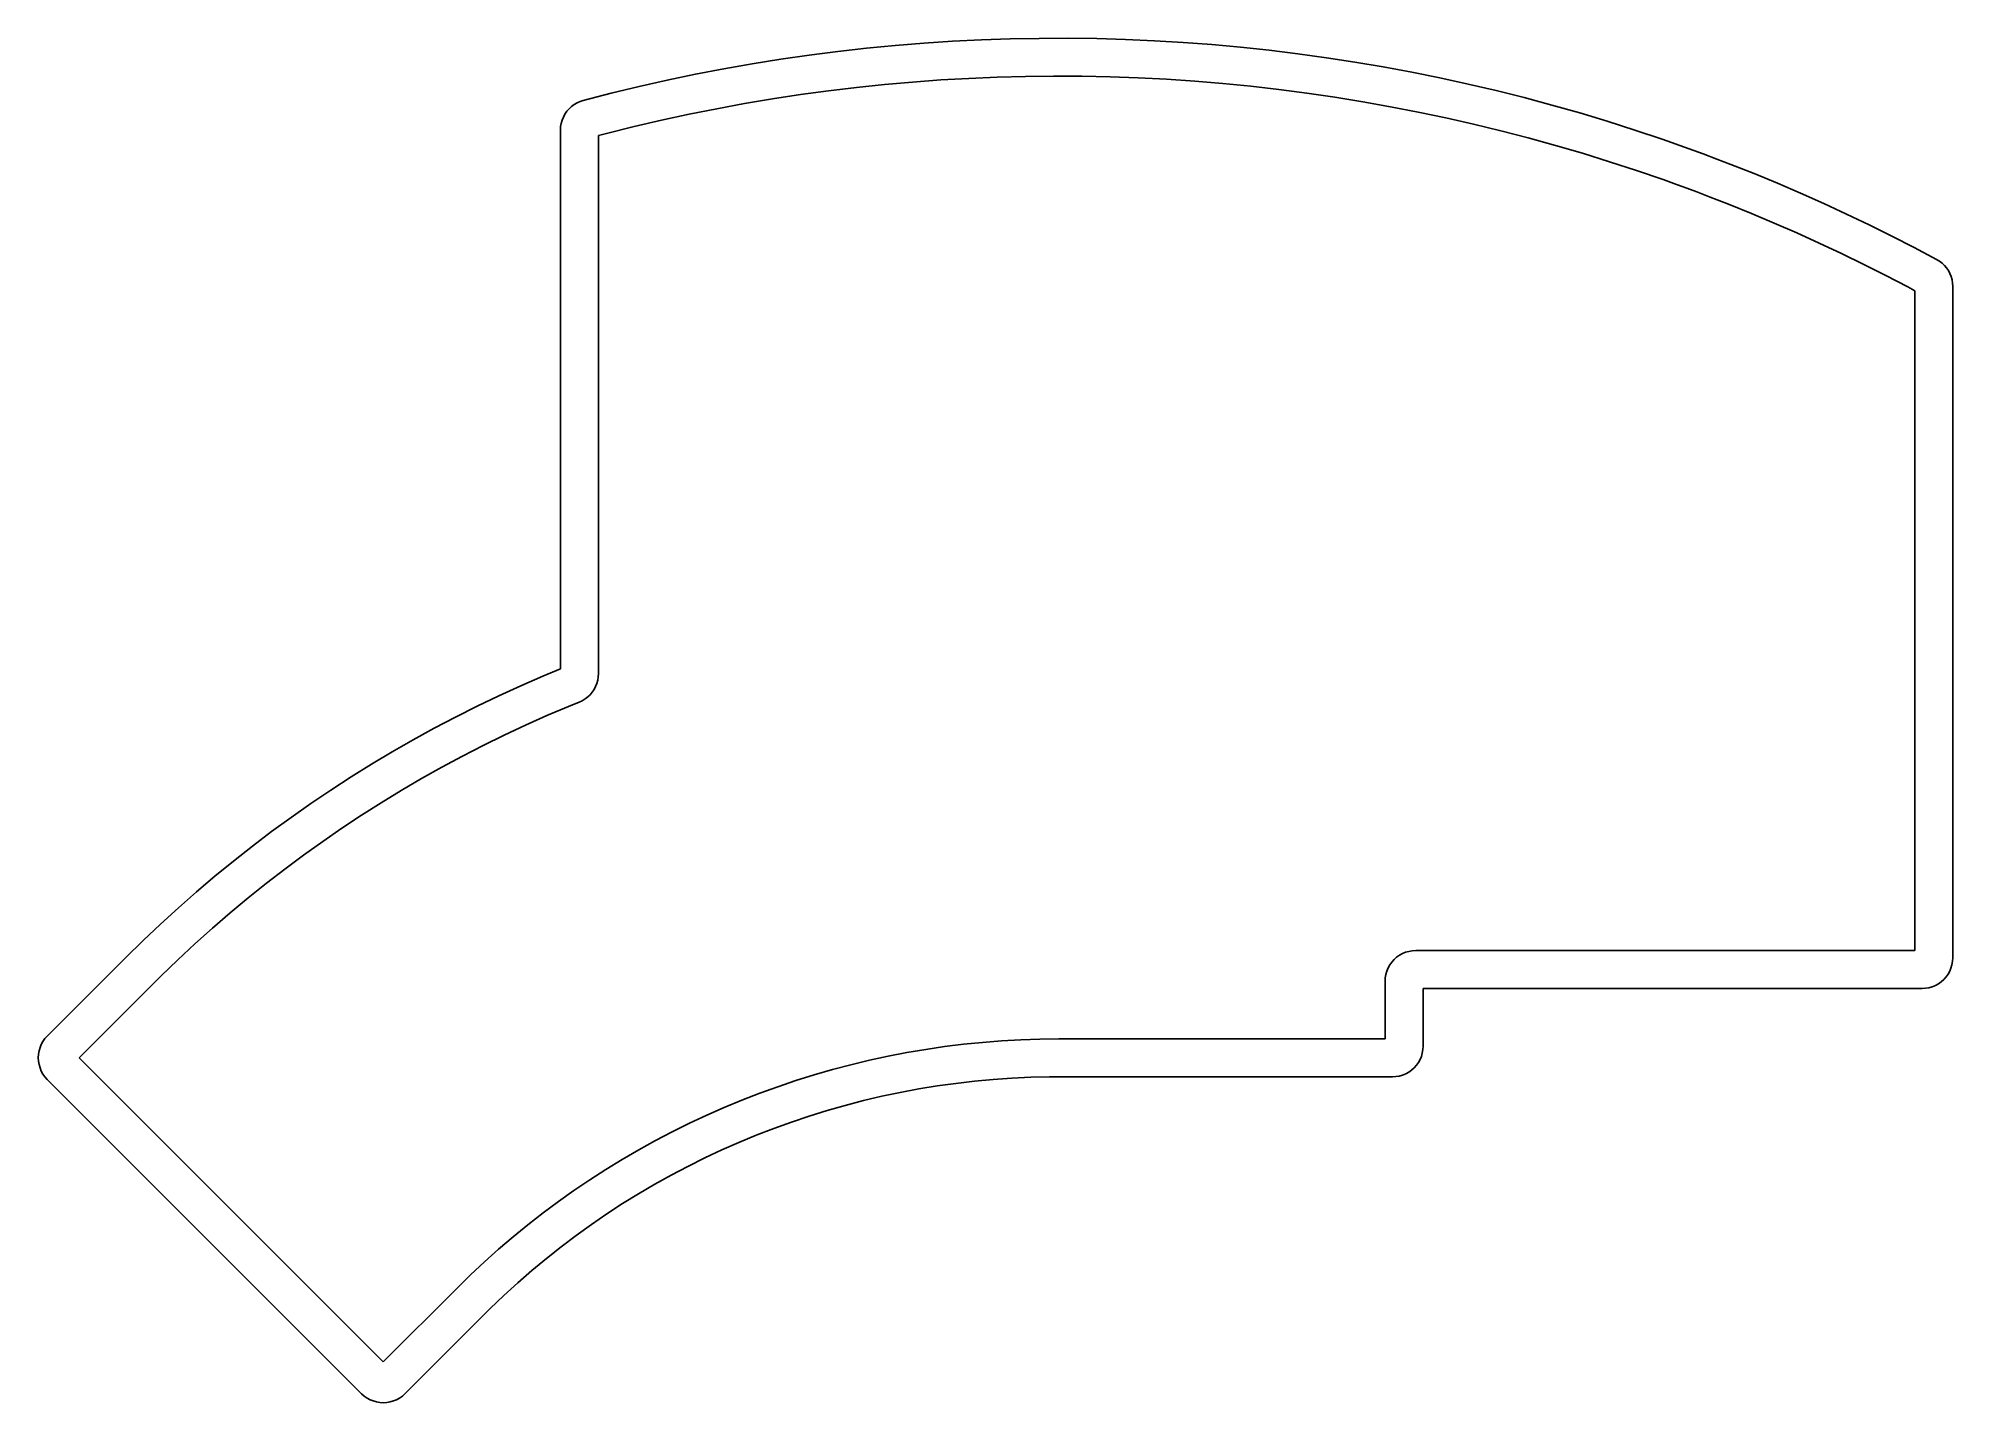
# Model space of a CAD drawing. Extents: x -77 to 88, y -55 to 62.
import ezdxf

# ---------------------------------------------------------------- set-up
doc = ezdxf.new("R2010")
doc.units = 0
doc.layers.add('BLACK', color=7, linetype='CONTINUOUS')

msp = doc.modelspace()

# ---------------------------------------------------------------- linework, layer by layer
at = {"layer": 'BLACK', "linetype": 'CONTINUOUS'}
for p, q in [((-10.471851, 60.391148), (-8.021719, 60.705091)), ((-8.021719, 60.705091), (-5.566998, 60.98087)), ((-5.566998, 60.98087), (-3.108283, 61.218415)), ((-3.108283, 61.218415), (-0.646169, 61.417671)), ((-0.646169, 61.417671), (1.818747, 61.578588)), ((1.818747, 61.578588), (4.285869, 61.701129)), ((4.285869, 61.701129), (6.7546, 61.785262)), ((6.7546, 61.785262), (9.22434, 61.830968)), ((9.22434, 61.830968), (11.694493, 61.838236)), ((11.694493, 61.838236), (14.16446, 61.807063)), ((14.16446, 61.807063), (16.633643, 61.737458)), ((16.633643, 61.737458), (19.101443, 61.629438)), ((19.101443, 61.629438), (21.567264, 61.483027)), ((21.567264, 61.483027), (24.030508, 61.298263)), ((24.030508, 61.298263), (26.490578, 61.075189)), ((26.490578, 61.075189), (28.946879, 60.81386)), ((28.946879, 60.81386), (31.398816, 60.514339)), ((-20.214645, 58.755374), (-17.788788, 59.221128)), ((-17.788788, 59.221128), (-15.355977, 59.649076)), ((-15.355977, 59.649076), (-12.916801, 60.039114)), ((-12.916801, 60.039114), (-10.471851, 60.391148)), ((31.398816, 60.514339), (33.845795, 60.176699)), ((33.845795, 60.176699), (36.287224, 59.801021)), ((36.287224, 59.801021), (38.722511, 59.387396)), ((38.722511, 59.387396), (41.151066, 58.935924)), ((-27.444625, 57.132447), (-25.043148, 57.710907)), ((-25.043148, 57.710907), (-22.63296, 58.251926)), ((-22.63296, 58.251926), (-20.214645, 58.755374)), ((-6.432578, 57.622745), (-8.834937, 57.333904)), ((-4.026016, 57.874167), (-6.432578, 57.622745)), ((-1.615832, 58.088109), (-4.026016, 57.874167)), ((0.797389, 58.264519), (-1.615832, 58.088109)), ((3.213063, 58.403355), (0.797389, 58.264519)), ((5.630605, 58.504582), (3.213063, 58.403355)), ((8.04943, 58.568176), (5.630605, 58.504582)), ((10.468951, 58.594122), (8.04943, 58.568176)), ((12.888583, 58.582414), (10.468951, 58.594122)), ((15.30774, 58.533054), (12.888583, 58.582414)), ((17.725835, 58.446054), (15.30774, 58.533054)), ((20.142285, 58.321436), (17.725835, 58.446054)), ((22.556502, 58.159229), (20.142285, 58.321436)), ((24.967903, 57.959473), (22.556502, 58.159229)), ((27.375903, 57.722216), (24.967903, 57.959473)), ((29.77992, 57.447516), (27.375903, 57.722216)), ((32.179371, 57.13544), (29.77992, 57.447516)), ((41.151066, 58.935924), (43.572302, 58.446715)), ((43.572302, 58.446715), (45.985632, 57.919888)), ((45.985632, 57.919888), (48.390471, 57.355569)), ((-31.243578, 55.579888), (-31.05669, 55.797246)), ((-31.05669, 55.797246), (-30.847215, 55.992929)), ((-30.847215, 55.992929), (-30.617652, 56.164604)), ((-30.617652, 56.164604), (-30.370739, 56.310225)), ((-30.370739, 56.310225), (-30.10942, 56.428054)), ((-30.10942, 56.428054), (-29.836839, 56.516676)), ((-29.836839, 56.516676), (-29.83681, 56.516686)), ((-29.83681, 56.516686), (-29.83681, 56.516687)), ((-29.83681, 56.516687), (-29.836806, 56.516687)), ((-29.836806, 56.516687), (-27.444625, 57.132447)), ((-18.390715, 55.805881), (-20.763352, 55.331174)), ((-16.010977, 56.24361), (-18.390715, 55.805881)), ((-13.624716, 56.644253), (-16.010977, 56.24361)), ((-11.23251, 57.007714), (-13.624716, 56.644253)), ((-8.834937, 57.333904), (-11.23251, 57.007714)), ((34.573674, 56.786062), (32.179371, 57.13544)), ((36.962252, 56.399467), (34.573674, 56.786062)), ((39.344524, 55.97575), (36.962252, 56.399467)), ((41.719913, 55.515012), (39.344524, 55.97575)), ((48.390471, 57.355569), (50.786237, 56.753895)), ((50.786237, 56.753895), (53.172351, 56.115013)), ((53.172351, 56.115013), (55.548233, 55.439077)), ((-31.787691, 53.979724), (-31.772039, 54.265952)), ((-31.772039, 54.265952), (-31.72527, 54.548767)), ((-31.72527, 54.548767), (-31.647942, 54.824795)), ((-31.647942, 54.824795), (-31.540978, 55.090747)), ((-31.540978, 55.090747), (-31.405652, 55.343449)), ((-31.405652, 55.343449), (-31.243578, 55.579888)), ((-25.485031, 54.27129), (-27.832929, 53.68637)), ((-23.128315, 54.819602), (-25.485031, 54.27129)), ((-20.763352, 55.331174), (-23.128315, 54.819602)), ((44.087846, 55.017365), (41.719913, 55.515012)), ((46.447747, 54.48293), (44.087846, 55.017365)), ((48.799047, 53.911836), (46.447747, 54.48293)), ((55.548233, 55.439077), (57.91331, 54.726251)), ((57.91331, 54.726251), (60.267007, 53.976706)), ((-31.787691, 53.979722), (-31.787691, 53.979724)), ((-31.787691, 7.802316), (-31.787691, 53.979722)), ((-27.832929, 53.68637), (-28.537691, 53.499105)), ((-28.537691, 53.499105), (-28.537691, 7.384762)), ((51.141174, 53.304222), (48.799047, 53.911836)), ((53.473563, 52.660234), (51.141174, 53.304222)), ((55.795647, 51.980029), (53.473563, 52.660234)), ((60.267007, 53.976706), (62.608755, 53.190626)), ((62.608755, 53.190626), (64.937988, 52.368199)), ((58.106866, 51.263771), (55.795647, 51.980029)), ((60.406658, 50.511634), (58.106866, 51.263771)), ((64.937988, 52.368199), (64.938, 52.368193)), ((64.938, 52.368193), (66.12686, 51.932617)), ((66.12686, 51.932617), (67.312221, 51.487566)), ((67.312221, 51.487566), (68.493994, 51.033075)), ((68.493994, 51.033075), (68.493998, 51.033072)), ((68.493998, 51.033072), (70.50119, 50.236171)), ((62.694468, 49.7238), (60.406658, 50.511634)), ((63.832106, 49.312135), (62.694468, 49.7238)), ((63.832106, 49.312134), (63.832106, 49.312135)), ((64.415222, 49.101125), (63.832106, 49.312134)), ((70.50119, 50.236171), (72.49736, 49.412032)), ((72.49736, 49.412032), (74.482132, 48.560811)), ((65.578051, 48.669817), (64.415222, 49.101125)), ((66.737404, 48.229248), (65.578051, 48.669817)), ((67.315304, 48.004347), (66.737404, 48.229248)), ((67.315308, 48.004345), (67.315304, 48.004347)), ((68.301009, 47.620738), (67.315308, 48.004345)), ((70.261798, 46.826775), (68.301009, 47.620738)), ((74.482132, 48.560811), (76.455139, 47.682665)), ((76.455139, 47.682665), (78.416016, 46.777758)), ((72.211604, 46.006209), (70.261798, 46.826775)), ((74.150066, 45.159191), (72.211604, 46.006209)), ((78.416016, 46.777758), (80.3644, 45.846256)), ((76.076824, 44.285878), (74.150066, 45.159191)), ((80.3644, 45.846256), (82.299931, 44.888332)), ((82.299931, 44.888332), (84.22225, 43.904164)), ((77.991522, 43.386432), (76.076824, 44.285878)), ((79.893806, 42.46102), (77.991522, 43.386432)), ((84.22225, 43.904164), (86.131001, 42.893933)), ((86.131001, 42.893933), (86.130999, 42.89393)), ((86.130999, 42.89393), (86.131046, 42.893899)), ((86.131046, 42.893899), (86.131102, 42.893875)), ((86.131102, 42.893875), (86.3724, 42.746759)), ((86.3724, 42.746759), (86.596485, 42.574555)), ((81.783323, 41.509812), (79.893806, 42.46102)), ((83.659724, 40.532984), (81.783323, 41.509812)), ((86.596485, 42.574555), (86.800759, 42.37926)), ((86.800759, 42.37926), (86.982855, 42.163137)), ((86.982855, 42.163137), (87.140663, 41.928692)), ((87.140663, 41.928692), (87.272353, 41.67864)), ((87.272353, 41.67864), (87.376399, 41.415881)), ((87.376399, 41.415881), (87.451595, 41.143459)), ((87.451595, 41.143459), (87.49707, 40.864533)), ((84.262309, 40.208793), (83.659724, 40.532984)), ((84.262309, -16.346496), (84.262309, 40.208793)), ((87.49707, 40.864533), (87.512285, 40.582555)), ((87.512285, 40.582555), (87.512302, 40.582334)), ((87.512302, 40.582334), (87.512309, 40.582334)), ((87.512309, 40.582334), (87.512305, 40.582291)), ((87.512305, 40.582291), (87.512309, 40.582251)), ((87.512309, 40.582251), (87.512309, -16.971496)), ((-35.197275, 6.348939), (-33.304324, 7.173988)), ((-33.304324, 7.173988), (-31.787691, 7.802316)), ((-28.598602, 6.822555), (-28.674078, 6.549636)), ((-28.552963, 7.102016), (-28.598602, 6.822555)), ((-28.537691, 7.384751), (-28.552963, 7.102016)), ((-28.537691, 7.384762), (-28.537691, 7.384751)), ((-38.936403, 4.59584), (-37.074843, 5.489461)), ((-37.074843, 5.489461), (-35.197275, 6.348939)), ((-30.180173, 4.950572), (-31.110111, 4.57522)), ((-29.923691, 5.070565), (-30.180173, 4.950571)), ((-30.180173, 4.950571), (-30.180173, 4.950572)), ((-29.681627, 5.217488), (-29.923691, 5.070565)), ((-29.456797, 5.389629), (-29.681627, 5.217488)), ((-29.251817, 5.584987), (-29.456797, 5.389629)), ((-29.069072, 5.801288), (-29.251817, 5.584987)), ((-28.91069, 6.036014), (-29.069072, 5.801288)), ((-28.778513, 6.286435), (-28.91069, 6.036014)), ((-28.674078, 6.549636), (-28.778513, 6.286435)), ((-42.609022, 2.707372), (-40.781335, 3.668374)), ((-40.781335, 3.668374), (-38.936403, 4.59584)), ((-32.955971, 3.790673), (-34.787196, 2.97255)), ((-31.110111, 4.57522), (-32.955971, 3.790673)), ((-46.210233, 0.686055), (-44.418856, 1.713156)), ((-44.418856, 1.713156), (-42.609022, 2.707372)), ((-36.603177, 2.121123), (-38.403307, 1.236677)), ((-34.787196, 2.97255), (-36.603177, 2.121123)), ((-47.982555, -0.373586), (-46.210233, 0.686055)), ((-40.186986, 0.319506), (-41.953619, -0.630084)), ((-38.403307, 1.236677), (-40.186986, 0.319506)), ((-51.467679, -2.589067), (-49.735232, -1.465415)), ((-49.735232, -1.465415), (-47.982555, -0.373586)), ((-43.702617, -1.611776), (-45.433397, -2.625243)), ((-41.953619, -0.630084), (-43.702617, -1.611776)), ((-53.179317, -3.744168), (-51.467679, -2.589067)), ((-45.433397, -2.625243), (-47.145381, -3.670146)), ((-54.869577, -4.930333), (-53.179317, -3.744168)), ((-48.837999, -4.746137), (-50.510686, -5.852858)), ((-47.145381, -3.670146), (-48.837999, -4.746137)), ((-58.183714, -7.394261), (-56.537895, -6.147166)), ((-56.537895, -6.147166), (-54.869577, -4.930333)), ((-50.510686, -5.852858), (-52.162884, -6.98994)), ((-59.806485, -8.671202), (-58.183714, -7.394261)), ((-53.794042, -8.157002), (-55.403617, -9.353657)), ((-52.162884, -6.98994), (-53.794042, -8.157002)), ((-61.405668, -9.977564), (-59.806485, -8.671202)), ((-55.403617, -9.353657), (-56.991072, -10.579504)), ((-64.531141, -12.676796), (-62.980728, -11.31291)), ((-62.980728, -11.31291), (-61.405668, -9.977564)), ((-56.991072, -10.579504), (-58.555876, -11.834135)), ((-66.05639, -14.068767), (-64.531141, -12.676796)), ((-60.097509, -13.117132), (-61.615456, -14.428067)), ((-58.555876, -11.834135), (-60.097509, -13.117132)), ((-67.555966, -15.488358), (-66.05639, -14.068767)), ((-61.615456, -14.428067), (-63.109211, -15.766502)), ((-69.02936, -16.935088), (-67.555966, -15.488358)), ((-63.109211, -15.766502), (-64.578276, -17.131992)), ((40.917328, -16.412322), (41.20754, -16.363018)), ((41.20754, -16.363018), (41.50037, -16.346578)), ((41.50037, -16.346578), (41.501418, -16.346496)), ((41.501418, -16.346496), (84.262309, -16.346496)), ((-75.764561, -23.670287), (-69.029368, -16.935095)), ((-69.029368, -16.935095), (-69.02936, -16.935088)), ((-64.578276, -17.131992), (-66.022161, -18.52408)), ((39.023729, -18.104506), (39.136382, -17.832544)), ((39.136382, -17.832544), (39.278777, -17.574905)), ((39.278777, -17.574905), (39.449123, -17.33483)), ((39.449123, -17.33483), (39.645278, -17.115337)), ((39.645278, -17.115337), (39.864775, -16.919187)), ((39.864775, -16.919187), (40.104854, -16.748846)), ((40.104854, -16.748846), (40.362496, -16.606457)), ((40.362496, -16.606457), (40.634461, -16.49381)), ((40.634461, -16.49381), (40.917328, -16.412322)), ((87.365007, -17.838473), (87.252358, -18.110436)), ((87.446497, -17.555607), (87.365007, -17.838473)), ((87.495805, -17.265396), (87.446497, -17.555607)), ((87.512307, -16.97151), (87.495805, -17.265396)), ((87.512309, -16.971496), (87.512307, -16.97151)), ((-66.731271, -19.233192), (-73.024521, -25.526442)), ((-66.022161, -18.52408), (-66.731271, -19.233193)), ((-66.731271, -19.233193), (-66.731271, -19.233192)), ((38.876418, -18.971489), (38.892925, -18.677582)), ((38.876418, -18.971492), (38.876418, -18.971489)), ((38.876418, -18.971496), (38.876418, -18.971492)), ((38.876418, -23.916324), (38.876418, -18.971496)), ((38.892925, -18.677582), (38.942235, -18.387371)), ((38.942235, -18.387371), (39.023729, -18.104506)), ((84.887309, -19.596496), (42.126418, -19.596496)), ((42.126418, -19.596496), (42.126418, -24.541324)), ((84.887316, -19.596495), (84.887309, -19.596496)), ((84.887324, -19.596496), (84.887316, -19.596495)), ((85.18123, -19.580001), (84.887324, -19.596509)), ((84.887324, -19.596509), (84.887324, -19.596496)), ((85.471441, -19.53069), (85.18123, -19.580001)), ((85.754305, -19.449195), (85.471441, -19.53069)), ((86.026267, -19.336543), (85.754305, -19.449195)), ((86.283905, -19.194149), (86.026267, -19.336543)), ((86.52398, -19.023803), (86.283905, -19.194149)), ((86.743474, -18.82765), (86.52398, -19.023803)), ((86.939625, -18.608154), (86.743474, -18.82765)), ((87.109967, -18.368076), (86.939625, -18.608154)), ((87.252358, -18.110436), (87.109967, -18.368076)), ((-76.386099, -24.659461), (-76.273449, -24.387498)), ((-76.273449, -24.387498), (-76.131057, -24.129859)), ((-76.131057, -24.129859), (-75.960714, -23.889783)), ((-75.960714, -23.889783), (-75.764562, -23.670288)), ((-75.764562, -23.670288), (-75.764561, -23.670287)), ((-0.489318, -24.814763), (1.130805, -24.576762)), ((1.130805, -24.576762), (2.75586, -24.375174)), ((2.75586, -24.375174), (4.385029, -24.210099)), ((4.385029, -24.210099), (6.017492, -24.081621)), ((6.017492, -24.081621), (7.652427, -23.989806)), ((7.652427, -23.989806), (9.28901, -23.934697)), ((9.28901, -23.934697), (10.926403, -23.916325)), ((10.926403, -23.916325), (10.926418, -23.916324)), ((10.926418, -23.916324), (38.876418, -23.916324)), ((42.126418, -24.541363), (42.109906, -24.835264)), ((42.126418, -24.541324), (42.126416, -24.541343)), ((42.126416, -24.541343), (42.126418, -24.541363)), ((-76.533405, -25.526443), (-76.5169, -25.232536)), ((-76.516899, -25.82035), (-76.533405, -25.526443)), ((-76.5169, -25.232536), (-76.467591, -24.942326)), ((-76.467591, -26.11056), (-76.516899, -25.82035)), ((-76.467591, -24.942326), (-76.386099, -24.659461)), ((-76.386099, -26.393425), (-76.467591, -26.11056)), ((-73.024521, -25.526442), (-46.967637, -51.583327)), ((-8.487503, -26.546119), (-6.904215, -26.128219)), ((-6.904215, -26.128219), (-5.311949, -25.74595)), ((-5.311949, -25.74595), (-3.711506, -25.399504)), ((-3.711506, -25.399504), (-2.103692, -25.089056)), ((-2.103692, -25.089056), (-0.489318, -24.814763)), ((41.553712, -26.177984), (41.357562, -26.397474)), ((41.724054, -25.937914), (41.553712, -26.177984)), ((41.866446, -25.680281), (41.724054, -25.937914)), ((41.979098, -25.408326), (41.866446, -25.680281)), ((42.060593, -25.125468), (41.979098, -25.408326)), ((42.109906, -24.835264), (42.060593, -25.125468)), ((-76.273448, -26.665387), (-76.386099, -26.393425)), ((-76.131056, -26.923026), (-76.273448, -26.665387)), ((-75.960713, -27.163103), (-76.131056, -26.923026)), ((-75.764582, -27.382571), (-75.960713, -27.163103)), ((-75.764561, -27.382597), (-75.764582, -27.382571)), ((-75.764561, -27.382598), (-75.76456, -27.382597)), ((-75.76456, -27.382597), (-75.764561, -27.382597)), ((-75.764553, -27.382604), (-75.764561, -27.382598)), ((-48.823793, -54.323366), (-75.764553, -27.382604)), ((-13.17555, -28.011414), (-11.62396, -27.487954)), ((-11.62396, -27.487954), (-10.061015, -26.99944)), ((-10.061015, -26.99944), (-8.487503, -26.546119)), ((2.091157, -27.723689), (0.495898, -27.946218)), ((3.69113, -27.538066), (2.091157, -27.723689)), ((5.294965, -27.389449), (3.69113, -27.538066)), ((6.901804, -27.277917), (5.294965, -27.389449)), ((8.51079, -27.203529), (6.901804, -27.277917)), ((10.121065, -27.166325), (8.51079, -27.203529)), ((10.926418, -27.166325), (10.121065, -27.166325)), ((39.501418, -27.166324), (10.926418, -27.166324)), ((10.926418, -27.166324), (10.926418, -27.166325)), ((39.501432, -27.166322), (39.501418, -27.166324)), ((39.501447, -27.166324), (39.501432, -27.166322)), ((39.501612, -27.166308), (39.501447, -27.166321)), ((39.501447, -27.166321), (39.501447, -27.166324)), ((39.795348, -27.149808), (39.501612, -27.166308)), ((40.085552, -27.100496), (39.795348, -27.149808)), ((40.368411, -27.019003), (40.085552, -27.100496)), ((40.640367, -26.906353), (40.368411, -27.019003)), ((40.898, -26.763962), (40.640367, -26.906353)), ((41.138072, -26.593622), (40.898, -26.763962)), ((41.357562, -26.397474), (41.138072, -26.593622)), ((-17.75441, -29.78875), (-16.241547, -29.162102)), ((-16.241547, -29.162102), (-14.715004, -28.569557)), ((-14.715004, -28.569557), (-13.17555, -28.011414)), ((-5.821018, -29.202731), (-7.380004, -29.60762)), ((-4.253097, -28.833959), (-5.821018, -29.202731)), ((-2.677076, -28.501501), (-4.253097, -28.833959)), ((-1.093796, -28.205535), (-2.677076, -28.501501)), ((0.495898, -27.946218), (-1.093796, -28.205535)), ((-22.203338, -31.870076), (-20.736056, -31.143078)), ((-20.736056, -31.143078), (-19.252831, -30.449186)), ((-19.252831, -30.449186), (-17.75441, -29.78875)), ((-11.995052, -31.036735), (-13.510028, -31.583742)), ((-10.467844, -30.524867), (-11.995052, -31.036735)), ((-8.929221, -30.04841), (-10.467844, -30.524867)), ((-7.380004, -29.60762), (-8.929221, -30.04841)), ((-25.087126, -33.421908), (-23.653938, -32.629813)), ((-23.653938, -32.629813), (-22.203338, -31.870076)), ((-16.500063, -32.781986), (-17.973527, -33.432584)), ((-15.011966, -32.165596), (-16.500063, -32.781986)), ((-13.510028, -31.583742), (-15.011966, -32.165596)), ((-27.898387, -35.101559), (-26.502179, -34.245962)), ((-26.502179, -34.245962), (-25.087126, -33.421908)), ((-19.431569, -34.117042), (-20.873413, -34.834995)), ((-17.973527, -33.432584), (-19.431569, -34.117042)), ((-30.63146, -36.905645), (-29.275045, -35.988269)), ((-29.275045, -35.988269), (-27.898387, -35.101559)), ((-22.29829, -35.58606), (-23.705438, -36.369836)), ((-20.873413, -34.834995), (-22.29829, -35.58606)), ((-31.96695, -37.853225), (-30.63146, -36.905645)), ((-25.094107, -37.185905), (-26.463556, -38.033832)), ((-23.705438, -36.369836), (-25.094107, -37.185905)), ((-34.572474, -39.837076), (-33.280842, -38.830533)), ((-33.280842, -38.830533), (-31.96695, -37.853225)), ((-27.813054, -38.913165), (-29.141882, -39.823433)), ((-26.463556, -38.033832), (-27.813054, -38.913165)), ((-37.086369, -41.935826), (-35.841196, -40.872347)), ((-35.841196, -40.872347), (-34.572474, -39.837076)), ((-30.44933, -40.764151), (-31.7347, -41.734818)), ((-29.141882, -39.823433), (-30.44933, -40.764151)), ((-38.307366, -43.026975), (-37.086369, -41.935826)), ((-31.7347, -41.734818), (-32.997307, -42.734915)), ((-40.674377, -45.29007), (-39.503572, -44.145247)), ((-39.503572, -44.145247), (-38.307366, -43.026975)), ((-34.236477, -43.763909), (-35.451549, -44.82125)), ((-32.997307, -42.734915), (-34.236477, -43.763909)), ((-46.967637, -51.583327), (-40.674393, -45.290084)), ((-40.674393, -45.290084), (-40.674387, -45.290077)), ((-40.674387, -45.290077), (-40.674386, -45.290077)), ((-40.674386, -45.290077), (-40.674377, -45.29007)), ((-36.641875, -45.906375), (-37.806819, -47.018705)), ((-35.451549, -44.82125), (-36.641875, -45.906375)), ((-37.806819, -47.018705), (-38.376289, -47.588175)), ((-38.376296, -47.588181), (-45.111481, -54.323367)), ((-38.376289, -47.588175), (-38.376296, -47.588181)), ((-48.823792, -54.323367), (-48.823793, -54.323366)), ((-48.604297, -54.519519), (-48.823792, -54.323367)), ((-48.364221, -54.689863), (-48.604297, -54.519519)), ((-48.106581, -54.832255), (-48.364221, -54.689863)), ((-47.834619, -54.944905), (-48.106581, -54.832255)), ((-47.551754, -55.026397), (-47.834619, -54.944905)), ((-47.261544, -55.075706), (-47.551754, -55.026397)), ((-46.967637, -55.092211), (-47.261544, -55.075706)), ((-46.67373, -55.075706), (-46.967637, -55.092211)), ((-46.38352, -55.026397), (-46.67373, -55.075706)), ((-46.100655, -54.944905), (-46.38352, -55.026397)), ((-45.828693, -54.832255), (-46.100655, -54.944905)), ((-45.571053, -54.689863), (-45.828693, -54.832255)), ((-45.330977, -54.519519), (-45.571053, -54.689863)), ((-45.111503, -54.323386), (-45.330977, -54.519519)), ((-45.111481, -54.323367), (-45.111503, -54.323386))]:
    msp.add_line(p, q, dxfattribs=at)

doc.saveas('drawing.dxf')
